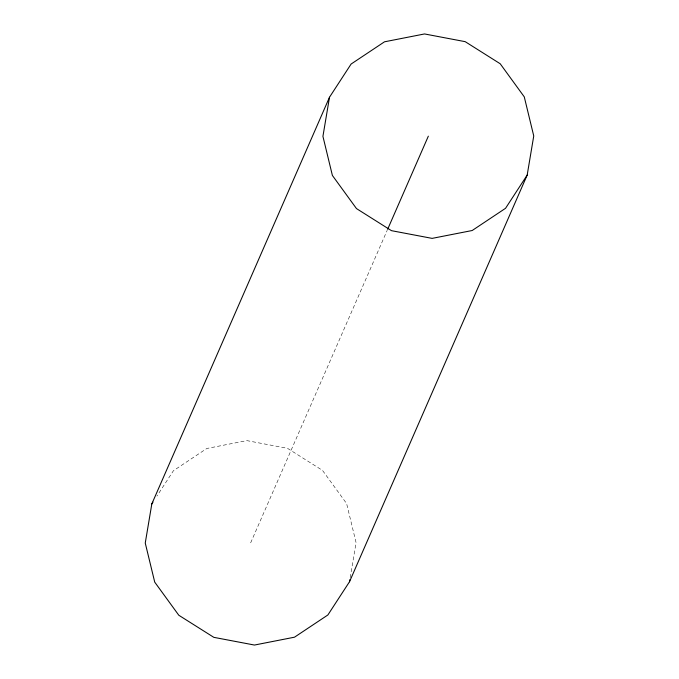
<?xml version="1.0" encoding="UTF-8"?>
<svg xmlns="http://www.w3.org/2000/svg" width="679" height="679" viewBox="0 0 679 679"><rect width="100%" height="100%" fill="white"/><g stroke="black" fill="none" stroke-linecap="round" stroke-linejoin="round"><path stroke-width="0.51" stroke-dasharray="3.4 2.55" d="M350.194 577.651L356.076 542.64L346.604 503.538L322.525 470.42L287.506 448.327L246.876 440.62L206.823 448.479L173.451 470.7L156.951 496.043M250.661 542.835L387.2 230.308"/><path stroke-width="1.02" d="M151.824 503.903L145.255 543.039L154.727 582.132L178.806 615.25L213.826 637.343L254.455 645.05L294.499 637.191L327.881 614.97L349.498 581.767L527.176 175.097L533.745 135.961L524.273 96.868L500.194 63.75L465.174 41.657L424.545 33.95L384.501 41.809L351.119 64.03L329.502 97.233L151.824 503.903L152.962 502.154M329.502 97.233L322.924 136.36L332.396 175.462L356.475 208.58L391.494 230.673L432.124 238.38L472.177 230.521L505.549 208.3L527.176 175.097M349.498 581.767L349.846 579.705M387.624 229.341L428.339 136.165"/></g></svg>
